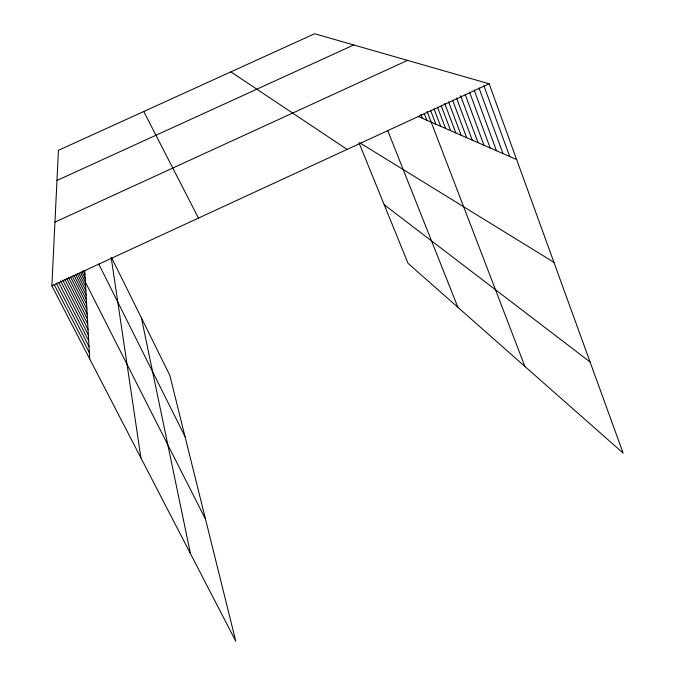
<?xml version="1.0" encoding="UTF-8"?>
<svg xmlns="http://www.w3.org/2000/svg" width="675" height="675" viewBox="0 0 675 675"><rect width="100%" height="100%" fill="white"/><g stroke="black" fill="none" stroke-linecap="round" stroke-linejoin="round"><path stroke-width="1.01" d="M111.502 257.504L169.805 375.249L235.794 641.25L51.865 285.829L58.43 150.322L314.643 33.75L489.147 83.784L623.135 453.102L408.038 263.334L359.125 143.092M51.865 285.829L489.147 83.784M54.953 222.109L407.514 60.379M56.97 180.453L353.734 44.955M418.264 116.488L516.637 159.57M359.623 142.72L553.922 262.33M230.867 71.871L347.11 149.411M384.202 204.744L590.068 361.96M58.852 282.833L88.67 340.74M56.219 283.053L88.999 346.613M54.051 284.361L89.336 352.662M143.767 111.502L198.458 218.093M64.758 279.34L87.742 324.177M62.64 280.049L88.045 329.535M60.514 280.901L88.349 335.053M70.622 277.13L86.889 308.998M68.513 277.408L87.168 313.909M66.876 278.775L87.446 318.971M75.71 274.59L86.113 295.043M74.09 275.459L86.366 299.565M72.259 276.041L86.628 304.214M81.878 271.721L85.168 278.218M80.637 272.784L205.521 519.227M78.983 273.257L85.624 286.343M77.338 273.856L85.86 290.638M83.067 270.633L84.949 274.354M98.769 264.043L185.009 436.539M387.712 130.537L457.912 307.336M424.178 113.442L426.794 120.226M420.972 114.438L422.474 118.336M430.65 110.523L435.881 124.208M427.073 111.375L524.905 366.441M433.991 108.759L440.674 126.301M441.323 106.051L450.647 130.672M437.468 107.072L445.593 128.461M444.698 103.461L455.836 132.941M452.68 100.44L466.644 137.675M448.613 101.917L461.16 135.278M456.545 98.035L472.272 140.138M460.578 95.698L478.069 142.678M469.564 92.171L490.168 147.977M465.159 94.399L484.026 145.285M474.154 90.003L496.488 150.744M478.938 87.877L503.002 153.596M483.933 85.809L509.718 156.532M141.404 317.891L190.485 553.702M111.189 257.496L140.906 457.878M84.738 270.591L89.691 358.906"/></g></svg>
